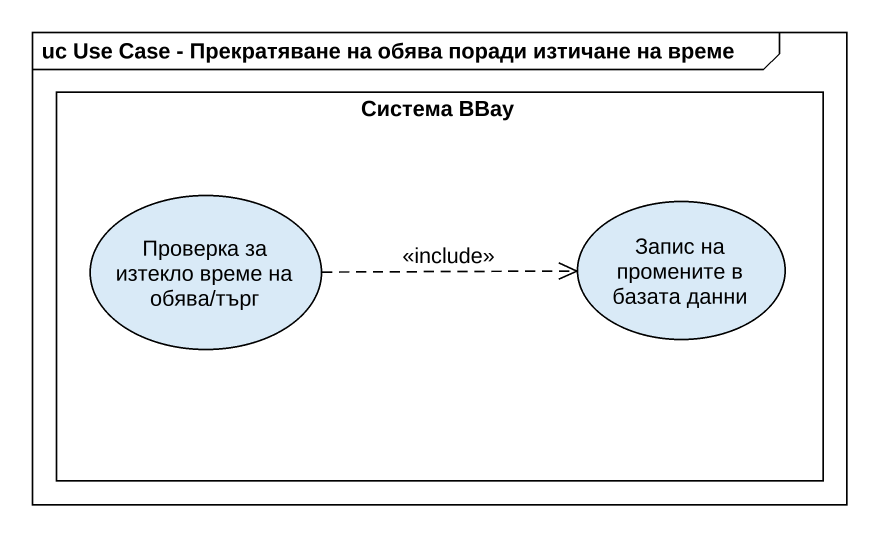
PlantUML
@startuml
mainframe uc Use Case - Прекратяване на обява поради изтичане на време
rectangle "Система BBay" as Система_BBay {
  usecase "Проверка за изтекло време на обява/търг" as Проверка_за_изтекло_време
  usecase "Запис на промените в базата данни" as Запис_на_промените_в_базата
}
Проверка_за_изтекло_време .right.> Запис_на_промените_в_базата : <<include>>
@enduml
